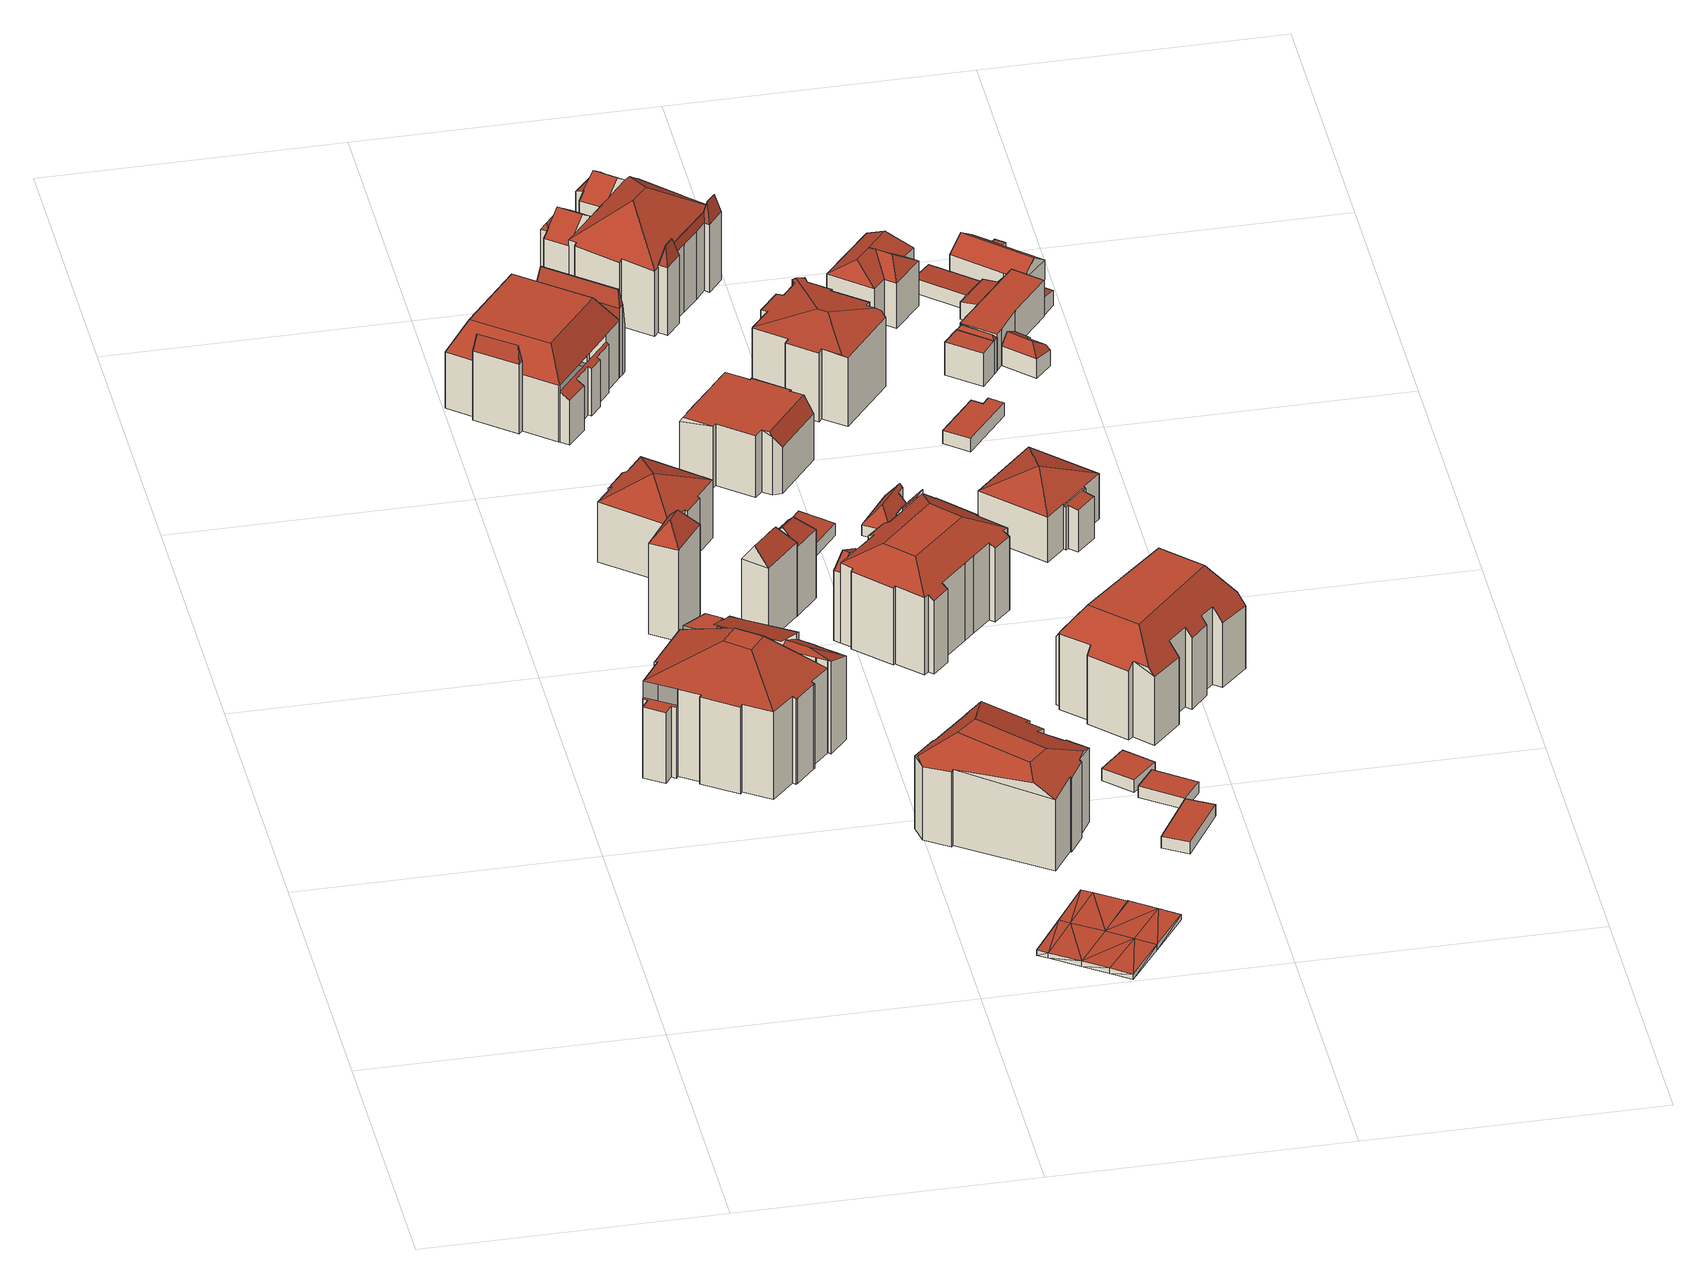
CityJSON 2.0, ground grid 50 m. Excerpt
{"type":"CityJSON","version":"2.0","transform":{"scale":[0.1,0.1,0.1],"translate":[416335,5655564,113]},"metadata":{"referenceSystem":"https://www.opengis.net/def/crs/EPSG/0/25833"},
"CityObjects":{
"building1":{"type":"Building","attributes":{"Gemeindeschluessel":14612000,"Geometrietyp2DReferenz":"3000","function":"31001_9998","roofType":"9999"},"children":["building1-1","building1-2","building1-3","building1-4","building1-5"]},
"building1-1":{"type":"BuildingPart","attributes":{"Dachtyp_tdc":"tdcHipAndGableRoof","Dachneigung":31.93,"QualitaetDacherkennung":26,"Geometrietyp2DReferenz":"3000","measuredHeight":17.86,"roofType":"5000"},"parents":["building1"],"geometry":[{"type":"MultiSurface","lod":"2","boundaries":[[[0,1,2,3]],[[1,4,5,2]],[[4,6,7,5]],[[6,8,9,7]],[[8,10,11,9]],[[10,12,13,14,11]],[[8,6,15]],[[6,4,1,0,16,15]],[[16,17,12,10,8,15]],[[18,19,3,2,5,7,9,11,14]]],"semantics":{"surfaces":[{"type":"WallSurface"},{"type":"RoofSurface"},{"type":"GroundSurface"}],"values":[0,0,0,0,0,0,1,1,1,2]}}]},
"building1-2":{"type":"BuildingPart","attributes":{"Dachtyp_tdc":"tdcHipAndGableRoof","Dachneigung":58.13,"QualitaetDacherkennung":35,"Geometrietyp2DReferenz":"3000","measuredHeight":17.58,"roofType":"5000"},"parents":["building1"],"geometry":[{"type":"MultiSurface","lod":"2","boundaries":[[[20,21,22,23]],[[21,24,25,22]],[[24,26,27,25]],[[28,29,30]],[[29,31,32,33,30]],[[26,34,28,30,33,35]],[[21,28,34,24]],[[24,34,26]],[[36,29,20]],[[20,29,28,21]],[[23,22,25,27,37]]],"semantics":{"surfaces":[{"type":"WallSurface"},{"type":"RoofSurface"},{"type":"GroundSurface"}],"values":[0,0,0,1,1,1,0,0,0,0,2]}}]},
"building1-3":{"type":"BuildingPart","attributes":{"Dachtyp_tdc":"tdcPolyFlatRoof","Dachneigung":21.64,"QualitaetDacherkennung":50,"Geometrietyp2DReferenz":"3000","measuredHeight":18.76,"roofType":"2100"},"parents":["building1"],"geometry":[{"type":"MultiSurface","lod":"2","boundaries":[[[38,39,40,27,26]],[[39,41,42,40]],[[41,43,44,42]],[[43,45,0,3,44]],[[43,41,39,38,35,32,46,47,45]],[[3,19,18,37,27,40,42,44]]],"semantics":{"surfaces":[{"type":"WallSurface"},{"type":"RoofSurface"},{"type":"GroundSurface"}],"values":[0,0,0,0,1,2]}}]},
"building1-4":{"type":"BuildingPart","attributes":{"Dachtyp_tdc":"tdcPolyFlatRoof","Dachneigung":0,"QualitaetDacherkennung":13,"Geometrietyp2DReferenz":"3000","measuredHeight":13.43,"roofType":"1000"},"parents":["building1"],"geometry":[{"type":"MultiSurface","lod":"2","boundaries":[[[48,49,50,51]],[[49,52,53,50]],[[52,54,55,53]],[[54,56,57,55]],[[56,58,59,57]],[[58,60,61,59]],[[60,62,63,61]],[[62,60,58,56,54,52,49,48]],[[51,50,53,55,57,59,61,63]]],"semantics":{"surfaces":[{"type":"WallSurface"},{"type":"RoofSurface"},{"type":"GroundSurface"}],"values":[0,0,0,0,0,0,0,1,2]}}]},
"building1-5":{"type":"BuildingPart","attributes":{"Dachtyp_tdc":"tdcCutTentRoof","Dachneigung":15.93,"QualitaetDacherkennung":47,"Geometrietyp2DReferenz":"3000","measuredHeight":19.65,"roofType":"9999"},"parents":["building1"],"geometry":[{"type":"MultiSurface","lod":"2","boundaries":[[[64,65,66,67]],[[65,68,69,66]],[[68,70,48,51,69]],[[71,72,73,63,62]],[[72,74,75,73]],[[74,76,77,75]],[[76,78,79,77]],[[78,36,23,79]],[[36,20,23]],[[13,80,81,14]],[[80,82,83,81]],[[82,84,85,83]],[[84,86,87,85]],[[86,88,89,87]],[[88,90,91,89]],[[90,92,93,91]],[[92,94,95,93]],[[94,96,97,95]],[[96,64,67,97]],[[78,76,74,72,71,98,99]],[[13,100,101,36,78,99,102]],[[92,90,88,86,84,82,80,13,102,103]],[[71,70,68,65,64,96,94,92,103,98]],[[103,102,99,98]],[[67,66,69,51,63,73,75,77,79,23,37,18,14,81,83,85,87,89,91,93,95,97]]],"semantics":{"surfaces":[{"type":"WallSurface"},{"type":"RoofSurface"},{"type":"GroundSurface"}],"values":[0,0,0,0,0,0,0,0,0,0,0,0,0,0,0,0,0,0,0,1,1,1,1,1,2]}}]},
"building2":{"type":"Building","attributes":{"Dachtyp_tdc":"tdcFreeFormRoof","Gemeindeschluessel":14612000,"Dachneigung":53.1,"QualitaetDacherkennung":1,"Geometrietyp2DReferenz":"3000","measuredHeight":20.65,"function":"31001_9998","roofType":"5000"},"geometry":[{"type":"Solid","lod":"2","boundaries":[[[[104,105,106,107]],[[105,108,109,106]],[[108,110,111,109]],[[110,104,107,111]],[[112,110,108]],[[113,112,108,105]],[[113,105,104]],[[112,113,104,110]],[[107,106,109,111]]]],"semantics":{"surfaces":[{"type":"WallSurface"},{"type":"RoofSurface"},{"type":"GroundSurface"}],"values":[[0,0,0,0,1,1,1,1,2]]}}]},
"building3":{"type":"Building","attributes":{"Dachtyp_tdc":"tdcTentRoof","Gemeindeschluessel":14612000,"Dachneigung":26.94,"QualitaetDacherkennung":64,"Geometrietyp2DReferenz":"3000","measuredHeight":14.4,"function":"31001_9998","roofType":"3500"},"geometry":[{"type":"Solid","lod":"2","boundaries":[[[[114,115,116,117]],[[115,118,119,116]],[[118,120,121,119]],[[120,122,123,121]],[[122,124,125,123]],[[124,126,127,125]],[[126,128,129,127]],[[128,130,131,129]],[[130,132,133,131]],[[132,134,135,133]],[[134,136,137,135]],[[136,138,139,137]],[[138,140,141,139]],[[140,114,117,141]],[[126,124,122,120,118,115,114,140,142]],[[128,126,142]],[[138,136,134,132,130,128,142]],[[140,138,142]],[[117,116,119,121,123,125,127,129,131,133,135,137,139,141]]]],"semantics":{"surfaces":[{"type":"WallSurface"},{"type":"RoofSurface"},{"type":"GroundSurface"}],"values":[[0,0,0,0,0,0,0,0,0,0,0,0,0,0,1,1,1,1,2]]}}]},
"building4":{"type":"Building","attributes":{"Gemeindeschluessel":14612000,"Geometrietyp2DReferenz":"3000","function":"31001_9998","roofType":"9999"},"children":["building4-1","building4-2","building4-3","building4-4"]},
"building4-1":{"type":"BuildingPart","attributes":{"Dachtyp_tdc":"tdcFreeFormRoof","Dachneigung":80.62,"QualitaetDacherkennung":16,"Geometrietyp2DReferenz":"3000","measuredHeight":16.33,"roofType":"5000"},"parents":["building4"],"geometry":[{"type":"MultiSurface","lod":"2","boundaries":[[[143,144,145,146]],[[144,147,148,145]],[[147,149,150,148]],[[149,151,152,150]],[[151,153,154,152]],[[153,155,154]],[[156,143,146,157,158]],[[153,151,159]],[[151,149,147,144,143,160,159]],[[143,156,160]],[[156,153,159,160]],[[146,145,148,150,152,154,157]]],"semantics":{"surfaces":[{"type":"WallSurface"},{"type":"RoofSurface"},{"type":"GroundSurface"}],"values":[0,0,0,0,0,0,0,1,1,1,1,2]}}]},
"building4-2":{"type":"BuildingPart","attributes":{"Dachtyp_tdc":"tdcCutTentRoof","Dachneigung":0.101,"QualitaetDacherkennung":53,"Geometrietyp2DReferenz":"3000","measuredHeight":15.98,"roofType":"9999"},"parents":["building4"],"geometry":[{"type":"MultiSurface","lod":"2","boundaries":[[[161,162,163,164,165]],[[162,166,167,163]],[[168,169,170,171]],[[169,172,173,170]],[[172,174,175,173]],[[174,176,177,175]],[[176,178,179,177]],[[178,180,181,179]],[[180,182,183,181]],[[182,184,185,183]],[[184,186,187,185]],[[186,188,189,187]],[[188,158,157,189]],[[155,190,191,154]],[[190,192,193,194,191]],[[169,168,166,162,161,195,196]],[[188,186,184,182,180,178,176,174,172,169,196,197]],[[155,158,188,197,198]],[[161,192,190,155,198,195]],[[198,197,196,195]],[[164,163,167,171,170,173,175,177,179,181,183,185,187,189,157,154,191,194]]],"semantics":{"surfaces":[{"type":"WallSurface"},{"type":"RoofSurface"},{"type":"GroundSurface"}],"values":[0,0,0,0,0,0,0,0,0,0,0,0,0,0,0,1,1,1,1,1,2]}}]},
"building4-3":{"type":"BuildingPart","attributes":{"Dachtyp_tdc":"tdcFreeFormRoof","Dachneigung":81.76,"QualitaetDacherkennung":36,"Geometrietyp2DReferenz":"3000","measuredHeight":16.34,"roofType":"5000"},"parents":["building4"],"geometry":[{"type":"MultiSurface","lod":"2","boundaries":[[[199,200,201,167,166]],[[200,202,203,201]],[[202,204,168,171,203]],[[205,204,202]],[[206,205,202,200]],[[206,200,199]],[[205,206,199,204]],[[167,201,203,171]]],"semantics":{"surfaces":[{"type":"WallSurface"},{"type":"RoofSurface"},{"type":"GroundSurface"}],"values":[0,0,0,1,1,1,1,2]}}]},
"building4-4":{"type":"BuildingPart","attributes":{"Dachtyp_tdc":"tdcPolyFlatRoof","Dachneigung":30.37,"QualitaetDacherkennung":26,"Geometrietyp2DReferenz":"3000","measuredHeight":9.56,"roofType":"2100"},"parents":["building4"],"geometry":[{"type":"MultiSurface","lod":"2","boundaries":[[[207,208,209,210,211,212,213,214,193,165,215]],[[216,164,194,217,218,219,220,221,222,223,224]],[[209,208,223,222]],[[208,207,224,223]],[[207,215,216,224]],[[215,165,164,216]],[[193,214,217,194]],[[214,213,218,217]],[[213,212,219,218]],[[212,211,220,219]],[[211,210,221,220]],[[210,209,222,221]]],"semantics":{"surfaces":[{"type":"RoofSurface"},{"type":"GroundSurface"},{"type":"WallSurface"}],"values":[0,1,2,2,2,2,2,2,2,2,2,2]}}]},
"building5":{"type":"Building","attributes":{"Dachtyp_tdc":"tdcFreeFormRoof","Gemeindeschluessel":14612000,"Dachneigung":52.72,"QualitaetDacherkennung":6,"Geometrietyp2DReferenz":"3000","measuredHeight":17.27,"function":"31001_9998","roofType":"5000"},"geometry":[{"type":"Solid","lod":"2","boundaries":[[[[225,226,227,228]],[[226,229,230,227]],[[229,231,232,230]],[[231,225,228,232]],[[233,231,229]],[[234,233,229,226]],[[234,226,225]],[[233,234,225,231]],[[228,227,230,232]]]],"semantics":{"surfaces":[{"type":"WallSurface"},{"type":"RoofSurface"},{"type":"GroundSurface"}],"values":[[0,0,0,0,1,1,0,1,2]]}}]},
"building6":{"type":"Building","attributes":{"Dachtyp_tdc":"tdcFreeFormRoof","Gemeindeschluessel":14612000,"Dachneigung":48.95,"QualitaetDacherkennung":4,"Geometrietyp2DReferenz":"3000","measuredHeight":15.89,"function":"31001_9998","roofType":"5000"},"geometry":[{"type":"Solid","lod":"2","boundaries":[[[[235,236,237,238]],[[236,239,240,237]],[[239,241,242,240]],[[241,235,238,242]],[[243,241,239]],[[244,243,239,236]],[[244,236,235]],[[243,244,235,241]],[[238,237,240,242]]]],"semantics":{"surfaces":[{"type":"WallSurface"},{"type":"RoofSurface"},{"type":"GroundSurface"}],"values":[[0,0,0,0,1,1,0,1,2]]}}]},
"building7":{"type":"Building","attributes":{"Dachtyp_tdc":"tdcFreeFormRoof","Gemeindeschluessel":14612000,"Dachneigung":22.11,"QualitaetDacherkennung":26,"Geometrietyp2DReferenz":"3000","measuredHeight":17.29,"function":"31001_9998","roofType":"5000"},"geometry":[{"type":"Solid","lod":"2","boundaries":[[[[245,246,247,248]],[[246,249,250,247]],[[249,251,252,250]],[[251,253,254,252]],[[253,255,256,254]],[[255,257,258,256]],[[257,259,260,258]],[[259,261,262,260]],[[261,263,264,262]],[[263,265,266,264]],[[267,268,269,270,271,265,272,273,274]],[[275,246,245,276,277,278,279,280,267,274,281]],[[249,275,281,282,283,257,255,253,251]],[[283,282,273,272,263,261,259]],[[282,281,274,273]],[[265,263,272]],[[259,257,283]],[[249,246,275]],[[266,284,285,286,287,288,289,290,291,292,293,248,247,250,252,254,256,258,260,262,264]],[[265,271,284,266]],[[271,270,285,284]],[[270,269,286,285]],[[269,268,287,286]],[[268,267,288,287]],[[267,280,289,288]],[[280,279,290,289]],[[279,278,291,290]],[[278,277,292,291]],[[277,276,293,292]],[[276,245,248,293]]]],"semantics":{"surfaces":[{"type":"WallSurface"},{"type":"RoofSurface"},{"type":"GroundSurface"}],"values":[[0,0,0,0,0,0,0,0,0,0,1,1,1,1,1,0,0,0,2,0,0,0,0,0,0,0,0,0,0,0]]}}]},
"building8":{"type":"Building","attributes":{"Stand_DGM":"2016","Stand_Basis-DLM":"2024","Gemeindeschluessel":"14612000","ObjektHoehe":1,"Stand_Laserscan":"2016","BodenHoehe":113.77,"Stand_3D-Stadtmodell":"2025","Geometrietyp2DReferenz":2000,"AbsoluteHoehe":114.77,"measuredHeight":1,"function":"53001_1800","roofType":"9999"},"geometry":[{"type":"MultiSurface","lod":"2","boundaries":[[[294,295,296]],[[296,295,297]],[[295,298,297]],[[297,298,299]],[[299,298,300]],[[298,301,302]],[[298,302,303]],[[298,303,300]],[[301,304,302]],[[302,304,305]],[[306,307,294]],[[294,307,295]],[[307,308,295]],[[295,308,298]],[[308,309,301]],[[308,301,298]],[[309,310,301]],[[301,310,304]],[[300,311,312]],[[303,302,313]],[[303,313,311]],[[302,305,314]],[[302,314,313]],[[305,304,315]],[[305,315,314]],[[304,310,316]],[[304,316,315]],[[310,309,317]],[[310,317,316]],[[309,308,318]],[[309,318,317]],[[308,307,319]],[[308,319,318]],[[307,306,320]],[[307,320,319]],[[306,294,321]],[[306,321,320]],[[294,296,322]],[[294,322,321]],[[296,297,323]],[[296,323,322]],[[297,299,324]],[[297,324,323]],[[299,300,312]],[[299,312,324]],[[300,303,311]],[[322,325,321]],[[323,325,322]],[[323,326,325]],[[324,326,323]],[[312,326,324]],[[313,327,326]],[[311,313,326]],[[312,311,326]],[[313,315,327]],[[314,315,313]],[[321,319,320]],[[325,319,321]],[[325,318,319]],[[326,318,325]],[[327,317,318]],[[326,327,318]],[[327,316,317]],[[315,316,327]]],"semantics":{"surfaces":[{"type":"RoofSurface"},{"type":"WallSurface"},{"type":"GroundSurface"}],"values":[0,0,0,0,0,0,0,0,0,0,0,0,0,0,0,0,0,0,1,1,1,1,1,1,1,1,1,1,1,1,1,1,1,1,1,1,1,1,1,1,1,1,1,1,1,1,2,2,2,2,2,2,2,2,2,2,2,2,2,2,2,2,2,2]}}]},
"building9":{"type":"Building","attributes":{"Dachtyp_tdc":"tdcPolyFlatRoof","Gemeindeschluessel":14612000,"Dachneigung":3,"QualitaetDacherkennung":69,"Geometrietyp2DReferenz":"3000","measuredHeight":2.58,"function":"31001_9998","roofType":"2100"},"geometry":[{"type":"Solid","lod":"2","boundaries":[[[[328,329,330,331]],[[332,333,334,335]],[[331,330,333,332]],[[330,329,334,333]],[[329,328,335,334]],[[328,331,332,335]]]],"semantics":{"surfaces":[{"type":"RoofSurface"},{"type":"GroundSurface"},{"type":"WallSurface"}],"values":[[0,1,2,2,2,2]]}}]},
"building10":{"type":"Building","attributes":{"Dachtyp_tdc":"tdcFreeFormRoof","Gemeindeschluessel":14612000,"Dachneigung":0.592,"QualitaetDacherkennung":58,"Geometrietyp2DReferenz":"3000","measuredHeight":11.7,"function":"31001_9998","roofType":"5000"},"geometry":[{"type":"Solid","lod":"2","boundaries":[[[[336,337,338,339]],[[337,340,341,338]],[[340,342,343,341]],[[342,344,345,343]],[[344,346,347,345]],[[346,348,349,347]],[[348,350,351,349]],[[350,352,353,351]],[[352,354,355,353]],[[354,356,357,355]],[[356,358,359,357]],[[358,360,361,359]],[[360,362,363,361]],[[362,364,365,363]],[[364,366,367,365]],[[366,368,369,367]],[[368,370,371,369]],[[370,372,373,371]],[[372,336,339,373]],[[368,366,374,375,370]],[[376,356,354,352,350,348,346,344,342,377]],[[375,374,364,362,360,358,376,377,340,337,336,372]],[[342,340,377]],[[358,356,376]],[[366,364,374]],[[372,370,375]],[[339,338,341,343,345,347,349,351,353,355,357,359,361,363,365,367,369,371,373]]]],"semantics":{"surfaces":[{"type":"WallSurface"},{"type":"RoofSurface"},{"type":"GroundSurface"}],"values":[[0,0,0,0,0,0,0,0,0,0,0,0,0,0,0,0,0,0,0,1,1,1,0,0,0,0,2]]}}]},
"building11":{"type":"Building","attributes":{"Gemeindeschluessel":14612000,"Geometrietyp2DReferenz":"3000","function":"31001_9998","roofType":"9999"},"children":["building11-1","building11-2","building11-3"]},
"building11-1":{"type":"BuildingPart","attributes":{"Dachtyp_tdc":"tdcCutTentRoof","Dachneigung":31.48,"QualitaetDacherkennung":66,"Geometrietyp2DReferenz":"3000","measuredHeight":17.79,"roofType":"9999"},"parents":["building11"],"geometry":[{"type":"MultiSurface","lod":"2","boundaries":[[[378,379,380,381]],[[379,382,383,380]],[[382,384,385,383]],[[384,386,387,385]],[[386,388,389,387]],[[388,390,391,389]],[[390,392,393,391]],[[392,394,395,393]],[[394,396,397,395]],[[396,398,399,397]],[[398,400,401,399]],[[400,402,403,401]],[[402,404,405,403]],[[404,406,407,405]],[[406,408,409,407]],[[408,410,411,409]],[[410,412,413,411]],[[412,414,415,416,413]],[[417,418,419,420,421]],[[418,422,423,419]],[[422,424,425,423]],[[424,426,427,425]],[[426,428,429,427]],[[430,431,432,433]],[[431,434,435,432]],[[434,378,381,435]],[[404,402,400,398,396,394,392,390,388,386,384,382,436,437]],[[414,412,410,408,406,404,437,438]],[[430,428,426,424,422,418,417,439,440,414,438,441]],[[382,379,378,434,431,430,441,436]],[[441,438,437,436]],[[381,380,383,385,387,389,391,393,395,397,399,401,403,405,407,409,411,413,416,420,419,423,425,427,429,433,432,435]]],"semantics":{"surfaces":[{"type":"WallSurface"},{"type":"RoofSurface"},{"type":"GroundSurface"}],"values":[0,0,0,0,0,0,0,0,0,0,0,0,0,0,0,0,0,0,0,0,0,0,0,0,0,0,1,1,1,1,1,2]}}]},
"building11-2":{"type":"BuildingPart","attributes":{"Dachtyp_tdc":"tdcGableRoof","Dachneigung":25.27,"QualitaetDacherkennung":30,"Geometrietyp2DReferenz":"3000","measuredHeight":15.68,"roofType":"3100"},"parents":["building11"],"geometry":[{"type":"MultiSurface","lod":"2","boundaries":[[[442,421,420,443]],[[415,444,445,416]],[[444,442,443,445]],[[442,444,446]],[[421,442,446,447,439]],[[444,415,440,447,446]],[[443,420,416,445]]],"semantics":{"surfaces":[{"type":"WallSurface"},{"type":"RoofSurface"},{"type":"GroundSurface"}],"values":[0,0,0,0,1,1,2]}}]},
"building11-3":{"type":"BuildingPart","attributes":{"Dachtyp_tdc":"tdcPolyFlatRoof","Dachneigung":58.02,"QualitaetDacherkennung":24,"Geometrietyp2DReferenz":"3000","measuredHeight":15.83,"roofType":"2100"},"parents":["building11"],"geometry":[{"type":"MultiSurface","lod":"2","boundaries":[[[448,449,433,429]],[[450,451,449,448]],[[451,452,430,433,449]],[[453,450,448,429,428]],[[453,452,451,450]]],"semantics":{"surfaces":[{"type":"GroundSurface"},{"type":"WallSurface"},{"type":"RoofSurface"}],"values":[0,1,1,1,2]}}]},
"building12":{"type":"Building","attributes":{"Gemeindeschluessel":14612000,"Geometrietyp2DReferenz":"3000","function":"31001_9998","roofType":"9999"},"children":["building12-1","building12-2","building12-3","building12-4","building12-5","building12-6"]},
"building12-1":{"type":"BuildingPart","attributes":{"Dachtyp_tdc":"tdcGableRoof","Dachneigung":33.88,"QualitaetDacherkennung":43,"Geometrietyp2DReferenz":"3000","measuredHeight":15.45,"roofType":"3100"},"parents":["building12"],"geometry":[{"type":"MultiSurface","lod":"2","boundaries":[[[454,455,456,457]],[[455,458,459,460,456]],[[461,462,463]],[[461,464,465,462]],[[464,466,467,465]],[[468,469,470,471]],[[469,454,457,470]],[[472,473,466,464,461,474]],[[474,458,455,454,469,468,475,472]],[[457,456,460,476,462,465,467,477,471,470]]],"semantics":{"surfaces":[{"type":"WallSurface"},{"type":"RoofSurface"},{"type":"GroundSurface"}],"values":[0,0,0,0,0,0,0,1,1,2]}}]},
"building12-2":{"type":"BuildingPart","attributes":{"Dachtyp_tdc":"tdcGableRoof","Dachneigung":36.66,"QualitaetDacherkennung":41,"Geometrietyp2DReferenz":"3000","measuredHeight":15.55,"roofType":"3100"},"parents":["building12"],"geometry":[{"type":"MultiSurface","lod":"2","boundaries":[[[478,479,480]],[[481,482,483]],[[481,484,485,482]],[[484,486,487,485]],[[486,488,489,487]],[[490,491,492,493]],[[491,478,480,492]],[[494,495,488,486,484,481,496]],[[496,478,491,490,497,494]],[[480,498,482,485,487,489,499,493,492]]],"semantics":{"surfaces":[{"type":"WallSurface"},{"type":"RoofSurface"},{"type":"GroundSurface"}],"values":[0,0,0,0,0,0,0,1,1,2]}}]},
"building12-3":{"type":"BuildingPart","attributes":{"Dachtyp_tdc":"tdcFreeFormRoof","Dachneigung":76.55,"QualitaetDacherkennung":8,"Geometrietyp2DReferenz":"3000","measuredHeight":16.41,"roofType":"5000"},"parents":["building12"],"geometry":[{"type":"MultiSurface","lod":"2","boundaries":[[[500,501,502,503]],[[501,504,505,502]],[[504,506,507,505]],[[506,508,509,507]],[[508,510,511,512,509]],[[513,514,515,516,517]],[[514,518,519,515]],[[518,520,521,519]],[[520,500,503,521]],[[522,523,518,514]],[[522,514,513]],[[524,525,526,527,523,522,513,510]],[[524,510,508]],[[525,524,508,506]],[[526,525,506,504]],[[504,501,500,520,527,526]],[[523,527,520,518]],[[503,502,505,507,509,512,516,515,519,521]]],"semantics":{"surfaces":[{"type":"WallSurface"},{"type":"RoofSurface"},{"type":"GroundSurface"}],"values":[0,0,0,0,0,0,0,0,0,1,1,1,1,1,1,1,1,2]}}]},
"building12-4":{"type":"BuildingPart","attributes":{"Dachtyp_tdc":"tdcHipRoof","Dachneigung":36.75,"QualitaetDacherkennung":56,"Geometrietyp2DReferenz":"3000","measuredHeight":18.3,"roofType":"3200"},"parents":["building12"],"geometry":[{"type":"MultiSurface","lod":"2","boundaries":[[[511,528,529,512]],[[528,530,531,529]],[[530,532,533,531]],[[532,534,535,533]],[[534,536,537,535]],[[536,538,493,537]],[[538,490,493]],[[539,540,468,471,489,488]],[[538,536,534,532,530,528,541]],[[542,543,544,545,546,547,548]],[[528,511,517,542,548,541]],[[547,473,549,475,540,539,495,550,497,538,541,548]],[[467,551,552,553,554,555,516,512,529,531,533,535,537,493,499,489,471,477]],[[547,546,551,467,466]],[[546,545,552,551]],[[545,544,553,552]],[[544,543,554,553]],[[543,542,555,554]],[[542,517,516,555]]],"semantics":{"surfaces":[{"type":"WallSurface"},{"type":"RoofSurface"},{"type":"GroundSurface"}],"values":[0,0,0,0,0,0,0,0,1,1,1,1,2,0,0,0,0,0,0]}}]},
"building12-5":{"type":"BuildingPart","attributes":{"Dachtyp_tdc":"tdcPolyFlatRoof","Dachneigung":18.16,"QualitaetDacherkennung":30,"Geometrietyp2DReferenz":"3000","measuredHeight":13.21,"roofType":"2100"},"parents":["building12"],"geometry":[{"type":"MultiSurface","lod":"2","boundaries":[[[556,463,462,557]],[[459,558,559,460]],[[558,556,557,559]],[[558,459,560,463,556]],[[557,462,476,460,559]]],"semantics":{"surfaces":[{"type":"WallSurface"},{"type":"RoofSurface"},{"type":"GroundSurface"}],"values":[0,0,0,1,2]}}]},
"building12-6":{"type":"BuildingPart","attributes":{"Dachtyp_tdc":"tdcFreeFormRoof","Dachneigung":55.03,"QualitaetDacherkennung":20,"Geometrietyp2DReferenz":"3000","measuredHeight":13.66,"roofType":"5000"},"parents":["building12"],"geometry":[{"type":"MultiSurface","lod":"2","boundaries":[[[479,561,562,480]],[[561,563,564,562]],[[563,483,482,564]],[[565,483,563]],[[566,565,563,561]],[[566,561,479]],[[565,566,479,567,483]],[[562,564,482,498,480]]],"semantics":{"surfaces":[{"type":"WallSurface"},{"type":"RoofSurface"},{"type":"GroundSurface"}],"values":[0,0,0,1,1,1,1,2]}}]},
"building13":{"type":"Building","attributes":{"Dachtyp_tdc":"tdcFreeFormRoof","Gemeindeschluessel":14612000,"Dachneigung":50.26,"QualitaetDacherkennung":7,"Geometrietyp2DReferenz":"3000","measuredHeight":4.96,"function":"31001_9998","roofType":"5000"},"geometry":[{"type":"Solid","lod":"2","boundaries":[[[[568,569,570,571]],[[569,572,573,570]],[[572,574,575,573]],[[574,576,577,575]],[[576,578,579,577]],[[578,580,581,579]],[[580,582,583,581]],[[582,568,571,583]],[[578,576,574,572,569,584]],[[569,568,582,580,584]],[[580,578,584]],[[571,570,573,575,577,579,581,583]]]],"semantics":{"surfaces":[{"type":"WallSurface"},{"type":"RoofSurface"},{"type":"GroundSurface"}],"values":[[0,0,0,0,0,0,0,0,1,1,1,2]]}}]},
"building14":{"type":"Building","attributes":{"Dachtyp_tdc":"tdcPolyFlatRoof","Gemeindeschluessel":14612000,"Dachneigung":0,"QualitaetDacherkennung":68,"Geometrietyp2DReferenz":"3000","measuredHeight":2.32,"function":"31001_9998","roofType":"1000"},"geometry":[{"type":"Solid","lod":"2","boundaries":[[[[585,586,587,588]],[[586,589,590,587]],[[589,591,592,590]],[[591,585,588,592]],[[591,589,586,585]],[[588,587,590,592]]]],"semantics":{"surfaces":[{"type":"WallSurface"},{"type":"RoofSurface"},{"type":"GroundSurface"}],"values":[[0,0,0,0,1,2]]}}]},
"building15":{"type":"Building","attributes":{"Dachtyp_tdc":"tdcPolyFlatRoof","Gemeindeschluessel":14612000,"Dachneigung":0,"QualitaetDacherkennung":62,"Geometrietyp2DReferenz":"3000","measuredHeight":2.18,"function":"31001_9998","roofType":"1000"},"geometry":[{"type":"Solid","lod":"2","boundaries":[[[[593,594,595,596]],[[594,597,598,595]],[[597,599,600,598]],[[599,593,596,600]],[[599,597,594,593]],[[596,595,598,600]]]],"semantics":{"surfaces":[{"type":"WallSurface"},{"type":"RoofSurface"},{"type":"GroundSurface"}],"values":[[0,0,0,0,1,2]]}}]},
"building16":{"type":"Building","attributes":{"Dachtyp_tdc":"tdcPolyFlatRoof","Gemeindeschluessel":14612000,"Dachneigung":0,"QualitaetDacherkennung":59,"Geometrietyp2DReferenz":"3000","measuredHeight":2.15,"function":"31001_9998","roofType":"1000"},"geometry":[{"type":"Solid","lod":"2","boundaries":[[[[601,602,603,604]],[[602,605,606,603]],[[605,594,607,606]],[[594,601,604,607]],[[594,605,602,601]],[[604,603,606,607]]]],"semantics":{"surfaces":[{"type":"WallSurface"},{"type":"RoofSurface"},{"type":"GroundSurface"}],"values":[[0,0,0,0,1,2]]}}]},
"building17":{"type":"Building","attributes":{"Dachtyp_tdc":"tdcFreeFormRoof","Gemeindeschluessel":14612000,"Dachneigung":10.1,"QualitaetDacherkennung":51,"Geometrietyp2DReferenz":"3000","measuredHeight":14.62,"function":"31001_9998","roofType":"5000"},"geometry":[{"type":"Solid","lod":"2","boundaries":[[[[608,609,610,611]],[[609,612,613,610]],[[612,614,615,613]],[[614,616,617,615]],[[616,618,619,617]],[[618,620,621,619]],[[620,622,623,621]],[[622,624,625,623]],[[624,626,627,625]],[[626,628,629,627]],[[628,630,631,629]],[[630,632,633,631]],[[632,634,635,633]],[[634,636,637,635]],[[636,638,639,637]],[[638,640,641,639]],[[640,642,643,641]],[[642,644,645,643]],[[644,646,647,645]],[[646,648,649,647]],[[648,650,651,649]],[[650,608,611,651]],[[642,640,638,636,634,652,653,654,646,644]],[[620,618,616,655,656,657,622]],[[626,624,657,656,653,652,632,630,628]],[[653,656,655,614,612,609,608,650,648,654]],[[648,646,654]],[[624,622,657]],[[634,632,652]],[[616,614,655]],[[611,610,613,615,617,619,621,623,625,627,629,631,633,635,637,639,641,643,645,647,649,651]]]],"semantics":{"surfaces":[{"type":"WallSurface"},{"type":"RoofSurface"},{"type":"GroundSurface"}],"values":[[0,0,0,0,0,0,0,0,0,0,0,0,0,0,0,0,0,0,0,0,0,0,1,1,1,1,0,0,0,0,2]]}}]},
"building18":{"type":"Building","attributes":{"Dachtyp_tdc":"tdcFreeFormRoof","Gemeindeschluessel":14612000,"Dachneigung":0.177,"QualitaetDacherkennung":42,"Geometrietyp2DReferenz":"3000","measuredHeight":19.12,"function":"31001_9998","roofType":"5000"},"geometry":[{"type":"Solid","lod":"2","boundaries":[[[[658,659,660,661]],[[659,662,663,660]],[[662,664,665,663]],[[664,666,667,665]],[[666,668,669,667]],[[668,670,671,669]],[[670,672,673,671]],[[672,674,675,673]],[[674,676,677,675]],[[676,678,679,677]],[[678,680,681,679]],[[680,682,683,681]],[[682,684,685,683]],[[684,686,687,685]],[[686,688,689,687]],[[688,690,691,689]],[[690,692,693,691]],[[692,694,695,693]],[[694,696,697,695]],[[696,698,699,697]],[[698,700,701,699]],[[700,702,703,701]],[[702,704,705,703]],[[704,706,707,705]],[[706,708,709,707]],[[708,710,711,709]],[[710,712,713,711]],[[712,658,661,713]],[[714,715,712,710,708,706,704,716,717]],[[718,719,672,670,668,666,664,662,659,658,715,714]],[[720,721,682,680,678,676,674,719,718]],[[698,696,694,692,690,688,686,684,721,720,717,716,702,700]],[[717,720,718,714]],[[658,712,715]],[[684,682,721]],[[704,702,716]],[[674,672,719]],[[661,660,663,665,667,669,671,673,675,677,679,681,683,685,687,689,691,693,695,697,699,701,703,705,707,709,711,713]]]],"semantics":{"surfaces":[{"type":"WallSurface"},{"type":"RoofSurface"},{"type":"GroundSurface"}],"values":[[0,0,0,0,0,0,0,0,0,0,0,0,0,0,0,0,0,0,0,0,0,0,0,0,0,0,0,0,1,1,1,1,1,0,0,0,0,2]]}}]},
"building19":{"type":"Building","attributes":{"Gemeindeschluessel":14612000,"Geometrietyp2DReferenz":"3000","function":"31001_9998","roofType":"9999"},"children":["building19-1","building19-2"]},
"building19-1":{"type":"BuildingPart","attributes":{"Dachtyp_tdc":"tdcPolyFlatRoof","Dachneigung":8.22,"QualitaetDacherkennung":53,"Geometrietyp2DReferenz":"3000","measuredHeight":8.21,"roofType":"2100"},"parents":["building19"],"geometry":[{"type":"MultiSurface","lod":"2","boundaries":[[[722,723,724,725]],[[723,726,727,724]],[[726,728,729,727]],[[730,731,732,733]],[[731,722,725,732]],[[731,730,734,728,726,723,722]],[[725,724,727,729,735,733,732]]],"semantics":{"surfaces":[{"type":"WallSurface"},{"type":"RoofSurface"},{"type":"GroundSurface"}],"values":[0,0,0,0,0,1,2]}}]},
"building19-2":{"type":"BuildingPart","attributes":{"Dachtyp_tdc":"tdcTentRoof","Dachneigung":25.67,"QualitaetDacherkennung":88,"Geometrietyp2DReferenz":"3000","measuredHeight":11.69,"roofType":"3500"},"parents":["building19"],"geometry":[{"type":"MultiSurface","lod":"2","boundaries":[[[736,737,738,729,728]],[[737,739,740,738]],[[739,741,742,740]],[[741,743,744,742]],[[743,745,746,744]],[[745,747,748,746]],[[747,749,750,748]],[[749,751,730,733,750]],[[741,739,752]],[[743,741,752]],[[745,743,752]],[[739,737,736,753,751,749,747,745,752]],[[733,735,729,738,740,742,744,746,748,750]]],"semantics":{"surfaces":[{"type":"WallSurface"},{"type":"RoofSurface"},{"type":"GroundSurface"}],"values":[0,0,0,0,0,0,0,0,1,1,1,1,2]}}]},
"building20":{"type":"Building","attributes":{"Dachtyp_tdc":"tdcPolyFlatRoof","Gemeindeschluessel":14612000,"Dachneigung":0,"QualitaetDacherkennung":52,"Geometrietyp2DReferenz":"3000","measuredHeight":2.41,"function":"31001_9998","roofType":"1000"},"geometry":[{"type":"Solid","lod":"2","boundaries":[[[[754,755,756,757]],[[755,758,759,756]],[[758,760,761,759]],[[760,762,763,761]],[[760,758,755,754,764,762]],[[763,765,757,756,759,761]],[[764,754,757,765]],[[762,764,765,763]]]],"semantics":{"surfaces":[{"type":"WallSurface"},{"type":"RoofSurface"},{"type":"GroundSurface"}],"values":[[0,0,0,0,1,2,0,0]]}}]},
"building21":{"type":"Building","attributes":{"Dachtyp_tdc":"tdcFreeFormRoof","Gemeindeschluessel":14612000,"Dachneigung":34.36,"QualitaetDacherkennung":35,"Geometrietyp2DReferenz":"3000","measuredHeight":11.37,"function":"31001_9998","roofType":"5000"},"geometry":[{"type":"Solid","lod":"2","boundaries":[[[[766,767,768,769]],[[767,770,771,768]],[[770,772,773,771]],[[772,774,775,773]],[[774,776,777,775]],[[776,778,779,777]],[[780,781,782,776,774]],[[783,780,774,772]],[[783,772,770]],[[784,781,780,783,770,767]],[[785,784,767,766]],[[785,766,786]],[[782,781,784,785,786,778]],[[782,778,776]],[[779,787,769,768,771,773,775,777]],[[778,786,787,779]],[[786,766,769,787]]]],"semantics":{"surfaces":[{"type":"WallSurface"},{"type":"RoofSurface"},{"type":"GroundSurface"}],"values":[[0,0,0,0,0,0,1,1,1,1,1,1,1,1,2,0,0]]}}]},
"building22":{"type":"Building","attributes":{"Dachtyp_tdc":"tdcPolyFlatRoof","Gemeindeschluessel":14612000,"Dachneigung":0,"QualitaetDacherkennung":51,"Geometrietyp2DReferenz":"3000","measuredHeight":6.27,"function":"31001_9998","roofType":"1000"},"geometry":[{"type":"Solid","lod":"2","boundaries":[[[[788,789,790,791]],[[789,792,793,790]],[[792,794,795,793]],[[794,788,791,795]],[[794,792,789,788]],[[791,790,793,795]]]],"semantics":{"surfaces":[{"type":"WallSurface"},{"type":"RoofSurface"},{"type":"GroundSurface"}],"values":[[0,0,0,0,1,2]]}}]},
"building23":{"type":"Building","attributes":{"Dachtyp_tdc":"tdcFreeFormRoof","Gemeindeschluessel":14612000,"Dachneigung":57.19,"QualitaetDacherkennung":22,"Geometrietyp2DReferenz":"3000","measuredHeight":7.07,"function":"31001_9998","roofType":"5000"},"geometry":[{"type":"Solid","lod":"2","boundaries":[[[[796,797,798,790]],[[797,799,800,798]],[[799,801,793,800]],[[801,796,790,793]],[[802,801,799]],[[803,802,799,797]],[[803,797,796]],[[802,803,796,801]],[[790,798,800,793]]]],"semantics":{"surfaces":[{"type":"WallSurface"},{"type":"RoofSurface"},{"type":"GroundSurface"}],"values":[[0,0,0,0,1,1,1,1,2]]}}]},
"building24":{"type":"Building","attributes":{"Dachtyp_tdc":"tdcPolyFlatRoof","Gemeindeschluessel":14612000,"Dachneigung":3.53,"QualitaetDacherkennung":73,"Geometrietyp2DReferenz":"3000","measuredHeight":2.75,"function":"31001_9998","roofType":"2100"},"geometry":[{"type":"Solid","lod":"2","boundaries":[[[[804,805,769,806]],[[805,807,808,769]],[[807,809,810,808]],[[809,811,812,810]],[[811,804,806,812]],[[811,809,807,805,804]],[[806,769,808,810,812]]]],"semantics":{"surfaces":[{"type":"WallSurface"},{"type":"RoofSurface"},{"type":"GroundSurface"}],"values":[[0,0,0,0,0,1,2]]}}]},
"building25":{"type":"Building","attributes":{"Dachtyp_tdc":"tdcFreeFormRoof","Gemeindeschluessel":14612000,"Dachneigung":32.24,"QualitaetDacherkennung":70,"Geometrietyp2DReferenz":"3000","measuredHeight":5.02,"function":"31001_9998","roofType":"5000"},"geometry":[{"type":"Solid","lod":"2","boundaries":[[[[813,814,815,816]],[[814,817,818,815]],[[817,819,820,818]],[[819,821,822,820]],[[821,823,824,822]],[[823,813,816,824]],[[821,819,825,826]],[[826,825,817,814,813,827]],[[821,826,827,823]],[[819,817,825]],[[813,823,827]],[[816,815,818,820,822,824]]]],"semantics":{"surfaces":[{"type":"WallSurface"},{"type":"RoofSurface"},{"type":"GroundSurface"}],"values":[[0,0,0,0,0,0,1,1,1,0,0,2]]}}]},
"building26":{"type":"Building","attributes":{"Dachtyp_tdc":"tdcPolyFlatRoof","Gemeindeschluessel":14612000,"Dachneigung":0,"QualitaetDacherkennung":71,"Geometrietyp2DReferenz":"3000","measuredHeight":6.8,"function":"31001_9998","roofType":"1000"},"geometry":[{"type":"Solid","lod":"2","boundaries":[[[[828,829,830,831]],[[829,832,833,830]],[[832,834,835,833]],[[834,836,816,835]],[[836,837,824,816]],[[836,834,832,829,828,838,837]],[[824,839,831,830,833,835,816]],[[837,838,839,824]],[[838,828,831,839]]]],"semantics":{"surfaces":[{"type":"WallSurface"},{"type":"RoofSurface"},{"type":"GroundSurface"}],"values":[[0,0,0,0,0,1,2,0,0]]}}]},
"building27":{"type":"Building","attributes":{"Dachtyp_tdc":"tdcPolyFlatRoof","Gemeindeschluessel":14612000,"Dachneigung":9.39,"QualitaetDacherkennung":70,"Geometrietyp2DReferenz":"3000","measuredHeight":3.99,"function":"31001_9998","roofType":"2100"},"geometry":[{"type":"Solid","lod":"2","boundaries":[[[[840,841,806,842]],[[841,843,812,806]],[[843,844,845,812]],[[844,846,833,845]],[[846,847,830,833]],[[847,840,842,830]],[[847,846,844,843,841,840]],[[842,806,812,845,833,830]]]],"semantics":{"surfaces":[{"type":"WallSurface"},{"type":"RoofSurface"},{"type":"GroundSurface"}],"values":[[0,0,0,0,0,0,1,2]]}}]},
"building28":{"type":"Building","attributes":{"Dachtyp_tdc":"tdcGableRoof","Gemeindeschluessel":14612000,"Dachneigung":35.6,"QualitaetDacherkennung":64,"Geometrietyp2DReferenz":"3000","measuredHeight":5.98,"function":"31001_9998","roofType":"3100"},"geometry":[{"type":"Solid","lod":"2","boundaries":[[[[848,849,850,851]],[[849,852,853,850]],[[852,854,855,853]],[[854,856,857,855]],[[856,858,859,857]],[[858,860,861,859]],[[860,862,863,861]],[[862,848,851,863]],[[864,865,866,867,868,869]],[[856,854,852,870,868,867]],[[848,869,868,870,849]],[[849,870,852]],[[862,864,869,848]],[[858,866,865,860]],[[856,867,866,858]],[[860,865,864,862]],[[851,850,853,855,857,859,861,863]]]],"semantics":{"surfaces":[{"type":"WallSurface"},{"type":"RoofSurface"},{"type":"GroundSurface"}],"values":[[0,0,0,0,0,0,0,0,1,1,0,0,0,0,0,0,2]]}}]},
"building29":{"type":"Building","attributes":{"Gemeindeschluessel":14612000,"Dachtyp_tdc":"tdcPolyFlatRoof","Dachneigung":10.65,"QualitaetDacherkennung":48,"Geometrietyp2DReferenz":"3000","measuredHeight":3.39,"function":"31001_9998","roofType":"2100"},"geometry":[{"type":"Solid","lod":"2","boundaries":[[[[871,844,872,873]],[[844,874,875,872]],[[874,876,877,875]],[[876,878,879,877]],[[878,880,881,879]],[[880,882,883,881]],[[882,871,873,883]],[[882,880,878,876,874,844,871]],[[873,872,875,877,879,881,883]]]],"semantics":{"surfaces":[{"type":"WallSurface"},{"type":"RoofSurface"},{"type":"GroundSurface"}],"values":[[0,0,0,0,0,0,0,1,2]]}}]},
"building30":{"type":"Building","attributes":{"Dachtyp_tdc":"tdcPolyFlatRoof","Gemeindeschluessel":14612000,"Dachneigung":3.1,"QualitaetDacherkennung":16,"Geometrietyp2DReferenz":"3000","measuredHeight":3.62,"function":"31001_9998","roofType":"2100"},"geometry":[{"type":"Solid","lod":"2","boundaries":[[[[884,885,886,887]],[[885,862,863,886]],[[862,888,861,863]],[[888,884,887,861]],[[888,862,885,884]],[[887,886,863,861]]]],"semantics":{"surfaces":[{"type":"WallSurface"},{"type":"RoofSurface"},{"type":"GroundSurface"}],"values":[[0,0,0,0,1,2]]}}]}
},
"vertices":[
[368,795,170],[395,769,171],[395,769,18],[368,795,18],[393,767,173],[393,767,18],[433,725,176],[433,725,18],[402,691,193],[402,691,18],[398,695,193],[398,695,18],[397,695,193],[397,695,178],[397,695,18],[376,731,196],[344,759,196],[333,743,191],[333,743,18],[344,759,18],
[198,844,156],[228,890,156],[228,890,18],[198,844,18],[255,873,156],[255,873,18],[272,861,156],[272,861,18],[228,890,159],[198,844,186],[236,859,193],[240,813,186],[255,835,192],[259,842,193],[255,873,157],[262,845,187],[198,844,177],[240,813,18],
[272,861,179],[276,867,177],[276,867,18],[300,852,176],[300,852,18],[373,803,177],[373,803,18],[368,795,180],[240,813,203],[333,743,205],
[155,678,152],[153,673,152],[153,673,18],[155,678,18],[145,678,152],[145,678,18],[134,662,152],[134,662,18],[101,685,152],[101,685,18],[112,701,152],[112,701,18],[105,706,152],[105,706,18],[107,711,152],[107,711,18],
[185,651,182],[188,655,183],[188,655,18],[185,651,18],[156,677,183],[156,677,18],[155,678,183],[107,711,183],[140,760,181],[140,760,18],[135,764,178],[135,764,18],[193,848,176],[193,848,18],[195,846,177],[195,846,18],[365,662,180],[365,662,18],[369,657,178],[369,657,18],[367,655,178],[367,655,18],[335,622,179],[335,622,18],[332,619,179],[332,619,18],[327,624,182],[327,624,18],[289,586,184],[289,586,18],[245,616,184],[245,616,18],[242,611,182],[242,611,18],[242,749,214],[267,781,214],[333,743,178],[240,813,177],[308,751,213],[281,718,213],
[231,1045,187],[189,1074,187],[189,1074,15],[231,1045,15],[237,1144,187],[237,1144,15],[278,1109,187],[278,1109,15],[242,1105,222],[225,1081,221],
[181,1323,126],[176,1327,122],[176,1327,13],[181,1323,13],[178,1329,122],[178,1329,13],[206,1363,122],[206,1363,13],[208,1365,122],[208,1365,13],[213,1361,126],[213,1361,13],[242,1396,126],[242,1396,13],[340,1315,123],[340,1315,13],[308,1276,123],[308,1276,13],[311,1273,121],[311,1273,13],[285,1241,121],[285,1241,13],[281,1244,123],[281,1244,13],[249,1205,123],[249,1205,13],[151,1287,126],[151,1287,13],[243,1303,157],
[177,1874,146],[243,1821,146],[243,1821,15],[177,1874,15],[247,1826,103],[247,1826,15],[296,1787,103],[296,1787,15],[291,1781,146],[291,1781,15],[285,1773,146],[285,1773,15],[285,1773,123],[171,1866,146],[171,1866,15],[171,1866,123],[284,1781,178],[178,1867,178],
[158,1618,122],[157,1619,122],[157,1619,15],[158,1618,15],[158,1618,110],[107,1660,122],[107,1660,15],[43,1711,121],[2,1745,121],[2,1745,15],[43,1711,15],[28,1777,121],[28,1777,15],[24,1780,112],[24,1780,15],[47,1808,112],[47,1808,15],[50,1805,121],[50,1805,15],[83,1844,122],[83,1844,15],[80,1847,114],[80,1847,15],[102,1874,113],[102,1874,15],[105,1871,122],[105,1871,15],[129,1900,122],[129,1900,15],[284,1772,123],[284,1772,15],[256,1738,123],[256,1738,110],[256,1738,15],[152,1660,174],[41,1750,174],[131,1860,174],[242,1770,174],
[107,1660,146],[101,1653,146],[101,1653,15],[37,1704,146],[37,1704,15],[43,1711,146],[44,1705,177],[100,1659,178],
[202,1642,99],[196,1647,104],[191,1651,107],[216,1682,107],[221,1678,104],[239,1700,104],[234,1704,107],[260,1735,107],[172,1607,99],[172,1607,15],[260,1735,15],[234,1704,15],[239,1700,15],[221,1678,15],[216,1682,15],[191,1651,15],[196,1647,15],[202,1642,15],
[368,1012,157],[331,1045,157],[331,1045,18],[368,1012,18],[388,1108,157],[388,1108,18],[425,1073,157],[425,1073,18],[391,1074,190],[349,1029,190],
[425,1073,147],[388,1108,147],[388,1108,17],[425,1073,17],[427,1150,147],[427,1150,17],[464,1116,147],[464,1116,17],[428,1115,176],[406,1090,176],
[728,455,159],[760,432,155],[760,432,15],[728,455,15],[737,394,162],[737,394,15],[740,391,159],[740,391,15],[717,357,154],[717,357,15],[715,358,156],[715,358,15],[682,311,149],[682,311,15],[539,411,159],[539,411,15],[536,408,157],[536,408,15],[496,435,153],[496,435,15],[490,468,153],[490,468,15],[621,594,153],[591,565,153],[593,562,156],[529,500,156],[526,503,153],[492,457,160],[558,467,188],[592,499,188],[747,411,165],[725,451,161],[687,479,165],[701,497,155],[677,520,156],[685,528,152],[686,402,185],[653,369,185],[651,332,171],[526,503,15],[529,500,15],[593,562,15],[591,565,15],[621,594,15],[685,528,15],[677,520,15],[701,497,15],[687,479,15],[725,451,15],
[659,173,18],[675,162,18],[709,248,18],[726,237,18],[724,130,18],[774,204,18],[775,204,18],[764,101,18],[817,174,18],[777,203,18],[796,77,18],[849,150,18],[609,99,18],[625,88,18],[672,56,18],[711,28,18],[743,4,18],[777,203,8],[775,204,8],[817,174,8],[849,150,8],[796,77,8],[743,4,8],[711,28,8],[672,56,8],[625,88,8],[609,99,8],[659,173,8],[709,248,8],[726,237,8],[774,204,8],[675,162,8],[724,130,8],[764,101,8],
[400,1226,41],[450,1186,38],[528,1281,38],[478,1322,41],[478,1322,15],[528,1281,15],[450,1186,15],[400,1226,15],
[429,1415,127],[374,1460,127],[374,1460,10],[429,1415,10],[369,1454,127],[369,1454,10],[323,1492,117],[323,1492,10],[353,1528,117],[353,1528,10],[350,1531,111],[350,1531,10],[345,1545,94],[345,1545,10],[366,1569,95],[366,1569,10],[382,1571,111],[382,1571,10],[386,1569,117],[386,1569,10],[412,1601,117],[412,1601,10],[451,1569,127],[451,1569,10],[454,1572,127],[454,1572,10],[508,1528,127],[508,1528,10],[505,1525,127],[505,1525,10],[538,1499,97],[538,1499,10],[472,1418,97],[472,1418,10],[456,1417,119],[456,1417,10],[441,1429,127],[441,1429,10],[524,1510,127],[452,1421,127],[417,1597,126],[328,1488,126],
[715,1083,162],[712,1080,164],[712,1080,17],[715,1083,17],[753,1039,162],[753,1039,17],[745,1032,163],[745,1032,17],[753,1024,156],[753,1024,17],[725,996,156],[725,996,17],[717,1004,163],[717,1004,17],[686,973,163],[686,973,17],[669,956,163],[669,956,17],[623,910,163],[623,910,17],[630,902,156],[630,902,17],[603,875,156],[603,875,17],[595,883,163],[595,883,17],[588,876,163],[588,876,17],[549,915,164],[549,915,17],[546,912,162],[546,912,17],[490,968,164],[490,968,17],[493,972,167],[493,972,17],[477,988,168],[477,988,150],[477,988,17],[518,1029,167],[544,1055,167],[544,1055,17],[518,1029,17],[518,1029,158],[536,1062,161],[536,1062,17],[567,1092,161],[567,1092,17],[575,1085,168],[575,1085,17],[600,1110,167],[600,1110,17],[641,1151,167],[657,1135,167],[657,1135,17],[641,1151,17],[660,1139,164],[660,1139,17],[681,1039,193],[588,947,193],[545,990,195],[504,1015,168],[490,1001,168],[638,1083,195],
[510,1037,158],[510,1037,17],[468,996,150],[468,996,17],[486,1014,174],[494,1005,174],
[592,1119,17],[633,1159,17],[592,1119,156],[633,1159,156],[641,1151,175],[600,1110,175],
[283,2082,141],[293,2094,152],[293,2094,17],[283,2082,17],[293,2095,152],[293,2095,149],[293,2095,17],[327,2136,153],[327,2136,17],[327,2136,149],[338,2148,140],[338,2148,17],[371,2120,140],[371,2120,17],[313,2051,138],[310,2061,141],[310,2061,17],[313,2051,17],[345,2089,171],[362,2110,151],[312,2117,171],[326,2066,151],[312,2117,17],[345,2089,17],
[219,2006,151],[219,2006,143],[219,2006,17],[255,2049,152],[255,2049,17],[255,2049,143],[264,2059,142],[264,2059,17],[291,2037,142],[291,2037,17],[301,2036,137],[301,2036,17],[243,1966,140],[209,1994,140],[209,1994,17],[243,1966,17],[271,2000,172],[290,2022,151],[237,2028,172],[253,1978,151],[237,2028,17],[271,2000,17],
[443,1955,145],[419,1927,145],[419,1927,17],[443,1955,17],[399,1903,145],[399,1903,17],[405,1898,145],[405,1898,17],[381,1869,145],[381,1869,17],[368,1880,145],[368,1880,140],[368,1880,17],[480,2013,145],[493,2002,145],[493,2002,17],[480,2013,17],[480,2013,140],[468,1972,145],[468,1972,17],[461,1978,145],[461,1978,17],[481,2001,181],[467,1984,181],[380,1881,180],[393,1897,180],[393,1903,163],[461,1984,162],
[360,1870,140],[360,1870,17],[315,1908,144],[315,1908,17],[311,1903,141],[311,1903,17],[250,1954,147],[250,1954,17],[253,1958,150],[253,1958,17],[243,1966,151],[301,2036,151],[313,2051,151],[349,1982,200],[488,2022,140],[440,2062,144],[443,2065,141],[383,2116,147],[380,2112,150],[371,2120,150],[376,2014,200],[345,2089,151],[271,2000,151],[380,2112,17],[383,2116,17],[443,2065,17],[440,2062,17],[488,2022,17],
[317,2145,144],[317,2145,17],[282,2104,144],[282,2104,17],[312,2117,149],
[208,2015,143],[208,2015,17],[243,2058,143],[243,2058,17],[244,2048,153],[218,2016,153],[237,2028,143],
[620,1342,37],[640,1327,67],[640,1327,17],[620,1342,17],[644,1324,61],[644,1324,17],[635,1311,61],[635,1311,17],[651,1300,37],[651,1300,17],[609,1242,37],[609,1242,17],[568,1271,37],[568,1271,17],[610,1329,37],[610,1329,17],[603,1277,67],
[801,537,40],[843,580,40],[843,580,17],[801,537,17],[886,538,40],[886,538,17],[844,495,40],[844,495,17],
[856,340,37],[913,434,37],[913,434,15],[856,340,15],[956,409,37],[956,409,15],[897,315,37],[897,315,15],
[848,482,37],[878,523,37],[878,523,16],[848,482,16],[943,475,37],[943,475,16],[913,434,16],
[620,1760,145],[617,1756,146],[617,1756,12],[620,1760,12],[670,1713,146],[670,1713,12],[663,1704,147],[663,1704,12],[684,1687,145],[684,1687,12],[685,1680,144],[685,1680,12],[687,1671,143],[687,1671,12],[608,1575,142],[608,1575,12],[572,1604,144],[572,1604,12],[566,1596,142],[566,1596,12],[520,1634,142],[520,1634,12],[526,1641,144],[526,1641,12],[477,1682,144],[477,1682,12],[510,1721,145],[510,1721,12],[500,1729,143],[500,1729,12],[533,1768,143],[533,1768,12],[543,1760,145],[543,1760,12],[566,1788,145],[566,1788,12],[565,1793,144],[565,1793,12],[565,1802,143],[565,1802,12],[585,1803,143],[585,1803,12],[586,1788,145],[586,1788,12],[478,1683,145],[583,1694,158],[572,1803,144],[675,1694,147],[597,1682,158],[600,1581,144],
[781,749,162],[773,757,145],[773,757,16],[781,749,16],[800,783,144],[800,783,16],[809,776,161],[809,776,16],[922,886,156],[922,886,16],[913,895,137],[913,895,16],[941,922,136],[941,922,16],[950,913,155],[950,913,16],[958,921,154],[958,921,16],[998,880,155],[998,880,16],[1007,888,135],[1007,888,16],[1063,831,136],[1063,831,16],[1055,823,154],[1055,823,16],[1082,795,135],[1082,795,16],[1037,751,138],[1037,751,16],[1023,763,162],[1023,763,16],[1001,742,163],[1001,742,16],[1008,734,150],[1008,734,16],[978,702,150],[978,702,16],[969,711,166],[969,711,16],[937,679,167],[937,679,16],[950,665,143],[950,665,16],[901,616,146],[901,616,16],[873,646,160],[873,646,16],[865,639,146],[865,639,16],[810,695,146],[810,695,16],[817,702,160],[817,702,16],[775,743,159],[775,743,16],[821,744,207],[777,745,162],[893,624,160],[889,675,207],[960,875,207],[958,921,155],[1021,814,207],[1071,806,155],
[890,1162,94],[877,1175,96],[877,1175,15],[890,1162,15],[873,1171,96],[873,1171,15],[870,1174,97],[870,1174,15],[909,1208,96],[922,1194,94],[922,1194,15],[909,1208,15],[906,1210,97],[906,1210,15],
[870,1174,100],[870,1175,100],[870,1175,15],[838,1143,100],[838,1143,15],[746,1236,100],[746,1236,15],[847,1338,101],[847,1338,15],[940,1244,101],[940,1244,15],[910,1214,101],[910,1214,15],[912,1211,99],[912,1211,15],[909,1208,99],[843,1240,132],[906,1210,101],
[782,1472,35],[744,1503,35],[744,1503,10],[782,1472,10],[804,1576,35],[804,1576,10],[820,1562,35],[820,1562,10],[831,1576,35],[831,1576,10],[853,1558,35],[853,1558,10],
[781,1915,97],[763,1894,97],[763,1894,12],[781,1915,12],[782,1878,97],[782,1878,12],[736,1824,97],[736,1824,12],[719,1839,97],[719,1839,12],[699,1816,97],[699,1816,12],[634,1871,97],[634,1871,12],[715,1889,121],[705,1888,126],[680,1860,126],[738,1869,121],[704,1889,125],[738,1929,125],[717,1969,97],[717,1969,12],
[784,1685,74],[809,1714,74],[809,1714,11],[784,1685,11],[860,1672,74],[860,1672,11],[837,1642,74],[837,1642,11],
[809,1714,73],[816,1723,73],[816,1723,11],[866,1680,73],[866,1680,11],[860,1672,73],[859,1679,81],[817,1715,82],
[855,1850,40],[781,1915,40],[855,1850,12],[812,1951,37],[812,1951,12],[886,1887,37],[886,1887,12],[885,1885,37],[885,1885,12],
[907,1738,41],[927,1719,40],[927,1719,12],[907,1738,12],[916,1708,50],[916,1708,12],[950,1675,43],[950,1675,12],[922,1646,49],[922,1646,12],[876,1692,49],[876,1692,12],[943,1681,50],[922,1676,62],[888,1710,62],
[816,1723,80],[878,1797,80],[878,1797,12],[816,1723,12],[924,1852,80],[924,1852,12],[968,1811,80],[968,1811,12],[907,1738,80],[876,1692,80],[866,1680,80],[866,1680,12],
[838,1830,44],[855,1850,44],[838,1830,12],[885,1885,44],[905,1867,48],[905,1867,12],[924,1852,52],[878,1797,52],
[988,1906,51],[951,1866,51],[951,1866,15],[988,1906,15],[945,1859,51],[945,1859,15],[918,1884,51],[918,1884,15],[846,1951,51],[846,1951,15],[890,1997,51],[890,1997,15],[916,1973,51],[916,1973,15],[931,1958,51],[931,1958,15],[931,1958,52],[916,1973,52],[890,1997,52],[868,1974,74],[966,1883,74],[988,1906,52],[951,1866,58],
[924,1852,48],[905,1867,14],[924,1852,14],[918,1884,44],[918,1884,14],[945,1859,44],[945,1859,14],[951,1866,43],[951,1866,14],[987,1834,43],[987,1834,14],[968,1811,48],[968,1811,14],
[923,1980,50],[938,1966,51],[938,1966,15],[923,1980,15],[916,1973,50]
]}
